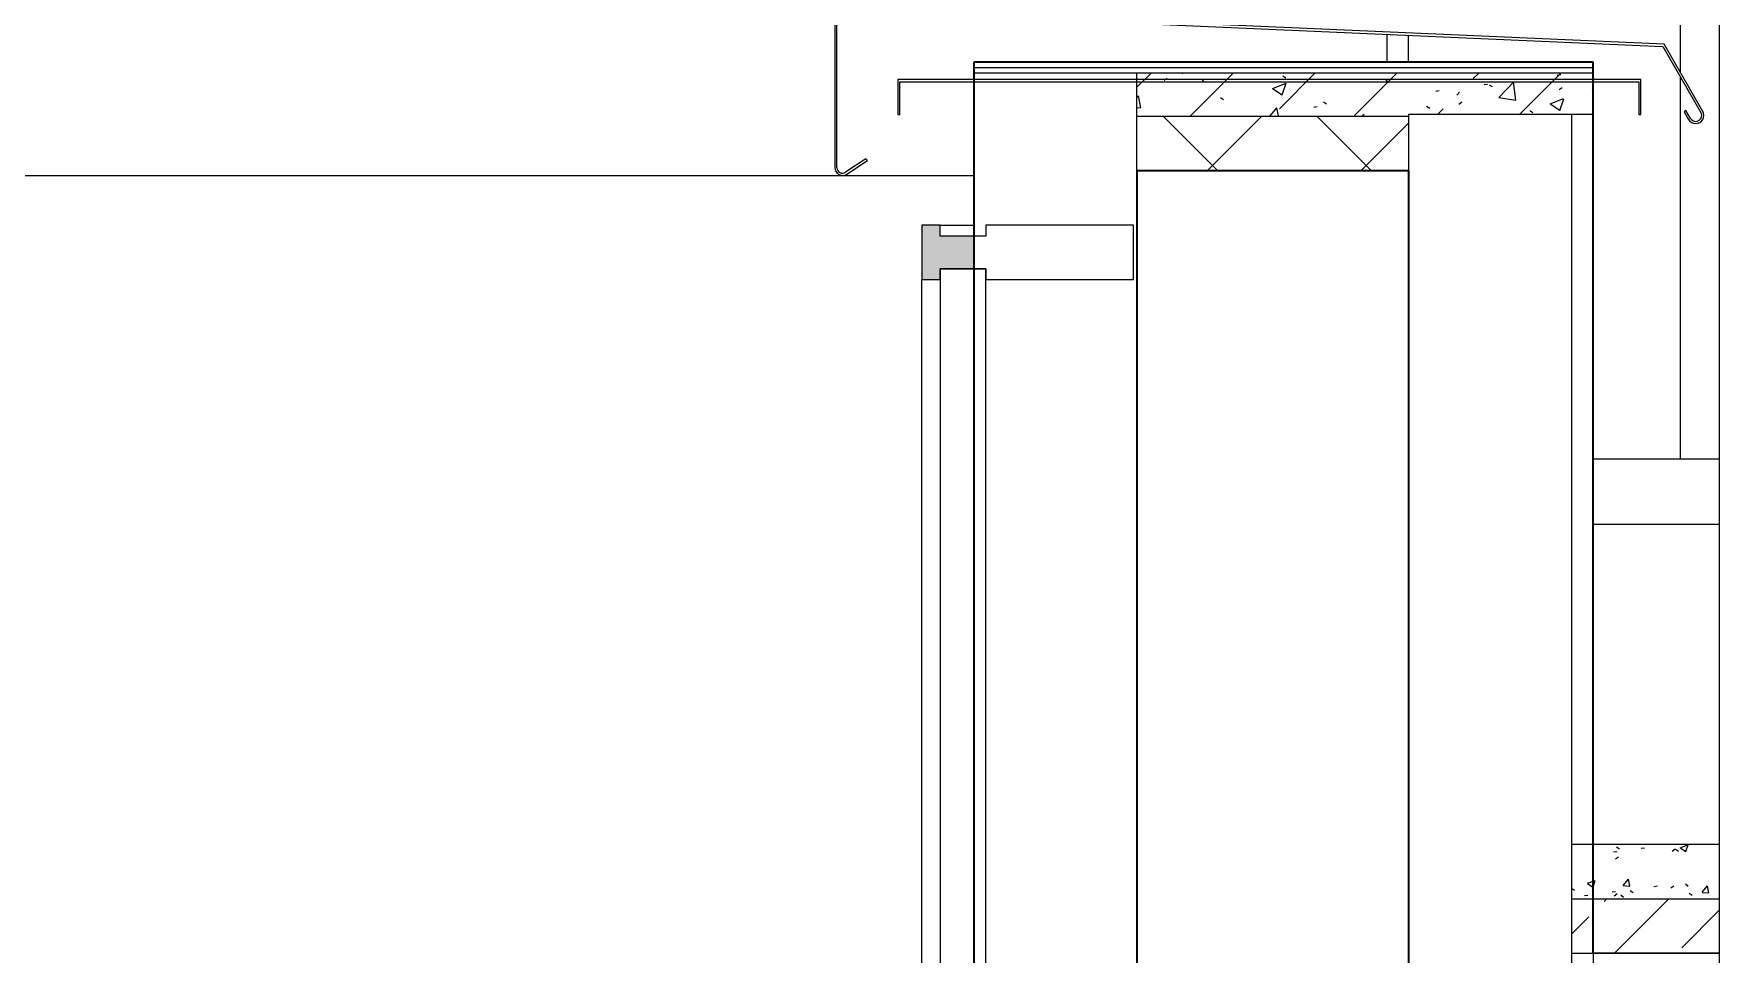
# Model space of a CAD drawing. Header units: millimetres. Extents: x -2128 to 116635, y -18248 to 18481.
# Drawn here: x 114170 to 115721, y 13059 to 13906 of the extents above; entities that cross this region are included whole.
import ezdxf

# ---------------------------------------------------------------- set-up
doc = ezdxf.new("R2010")
doc.units = ezdxf.units.MM
for name, color, linetype, lineweight in [('A-DETL-GENF', 7, 'Continuous', 9), ('A-FLOR', 7, 'Continuous', 9), ('A-FLOR-1', 7, 'Continuous', 35), ('A-FLOR-MCUT', 7, 'Continuous', 5), ('A-FLOR-PATT-1', 7, 'Continuous', 5), ('A-GENM', 7, 'Continuous', 9), ('A-GENM-1', 7, 'Continuous', 25), ('A-GLAZ-1', 7, 'Continuous', 5), ('A-GLAZ-CURT-1', 7, 'Continuous', 5), ('A-GLAZ-CWMG', 7, 'Continuous', 9), ('A-GLAZ-CWMG-1', 7, 'Continuous', 25), ('A-ROOF', 7, 'Continuous', 9), ('A-ROOF-1', 7, 'Continuous', 25), ('A-ROOF-PATT-1', 7, 'Continuous', 5), ('A-WALL', 7, 'Continuous', 5), ('A-WALL-1', 7, 'Continuous', 35), ('I-WALL-1', 7, 'Continuous', 35)]:
    doc.layers.add(name, color=color, linetype=linetype, lineweight=lineweight)

# ---------------------------------------------------------------- blocks, each defined once
blk = doc.blocks.new('парапет - парапет-18575254-АР2_Фасад в А-Г копия 1')
at = {"layer": 'A-GENM'}
for p, q in [((10630, 13905.7), (10630, 13880)), ((3249, 13775.9), (10250, 13775.9))]:
    blk.add_line(p, q, dxfattribs=at)
blk = doc.blocks.new('парапет4 - парапет-20644611-АР2_Фасад в А-Г копия 1')
at = {"layer": 'A-GENM-1'}
for p, q in [((10885.3, 13896.5), (10121.9, 13930)), ((10121.9, 13930), (10121.9, 13783)), ((10123.9, 13783), (10123.9, 13927.9)), ((10123.9, 13927.9), (10884.1, 13894.5)), ((10884.1, 13894.5), (10919.2, 13833.8)), ((10920.9, 13834.8), (10885.3, 13896.5)), ((10863.9, 13864), (10179.9, 13864)), ((10179.9, 13864), (10179.9, 13832)), ((10181.9, 13832), (10181.9, 13862)), ((10181.9, 13862), (10861.9, 13862)), ((10861.9, 13862), (10861.9, 13832)), ((10863.9, 13832), (10863.9, 13864)), ((10179.9, 13832), (10181.9, 13832)), ((10861.9, 13832), (10863.9, 13832)), ((10905.4, 13835.7), (10903.9, 13834.3)), ((10903.9, 13834.3), (10907.9, 13827.3)), ((10909.7, 13828.3), (10905.4, 13835.7)), ((10150.6, 13791), (10131.8, 13778.7)), ((10132.9, 13777.1), (10152.1, 13789.5)), ((10152.1, 13789.5), (10150.6, 13791))]:
    blk.add_line(p, q, dxfattribs=at)
for centre, radius, start, end in [((10914.4, 13831.1), 7.5, 210, 30), ((10914.4, 13831.1), 5.5, 210, 30), ((10129, 13783), 7.12, 180, 303), ((10129, 13783), 5.12, 180, 303)]:
    blk.add_arc(centre, radius, start, end, dxfattribs=at)
blk = doc.blocks.new('Прямоугольный импост - Рядовой 50х195-39561558-АР2_Фасад в А-Г копия 1')
at = {"layer": 'A-GLAZ-CWMG'}
for p, q in [((10219, 13730), (10250, 13730)), ((10202, 11425), (10202, 13680))]:
    blk.add_line(p, q, dxfattribs=at)
blk = doc.blocks.new('Прямоугольный импост - Рядовой 50х195-39561512-АР2_Фасад в А-Г копия 1')
at = {"layer": 'A-GLAZ-CWMG'}
blk.add_hatch(color=256, dxfattribs=at).paths.add_polyline_path([(10219, 13680), (10219, 13690), (10250, 13690), (10250, 13720), (10219, 13720), (10219, 13730), (10202, 13730), (10202, 13680)], flags=0)
at = {"layer": 'A-GLAZ-CWMG-1'}
for p, q in [((10219, 13730), (10202, 13730)), ((10202, 13730), (10202, 13680)), ((10219, 13720), (10219, 13730)), ((10261, 13720), (10219, 13720)), ((10397, 13730), (10261, 13730)), ((10261, 13730), (10261, 13720)), ((10397, 13680), (10397, 13730)), ((10219, 13680), (10219, 13690)), ((10219, 13690), (10261, 13690)), ((10261, 13690), (10261, 13680)), ((10202, 13680), (10219, 13680)), ((10261, 13680), (10397, 13680))]:
    blk.add_line(p, q, dxfattribs=at)
blk = doc.blocks.new('PNS_Панель прямоугольная - Нр_Стемалит - 42 мм-39561648-АР2_Фасад в А-Г копия 1')
at = {"layer": 'A-GLAZ-1'}
for p, q in [((10261, 13690), (10219, 13690)), ((10219, 13690), (10219, 11415)), ((10261, 11415), (10261, 13690))]:
    blk.add_line(p, q, dxfattribs=at)
blk = doc.blocks.new('DET_L_Линия разрыва - М100-35794277-АР2_Фасад в А-Г копия 1')
at = {"layer": 'A-DETL-GENF'}
blk.add_line((10936.1, 17334.2), (10936.1, 8070), dxfattribs=at)

msp = doc.modelspace()

# ---------------------------------------------------------------- hatches: boundary and pattern name
at = {"layer": 'A-FLOR-PATT-1'}
h = msp.add_hatch(dxfattribs=at)
h.set_pattern_fill('FP_90', color=256, style=0, pattern_type=2)
h.set_pattern_definition([(45, (108537.23, 4946), (-75.4342, 75.4342), [106.68, -17.78, 3.556, -17.78]), (45, (108537.23, 5021.39), (-75.4342, 75.4342), []), (50, (108537.23, 4946), (127.5292, -11.1576), [13.335, -146.685]), (355, (108537.23, 4946), (-24.6697, 133.74), [10.668, -117.348]), (100.451, (108547.85, 4945.07), (102.8597, 122.5818), [11.333, -124.663]), (46.184, (108537.23, 4981.56), (189.7552, -29.4304), [20.003, -220.028]), (96.636, (108553.04, 4979.1), (166.1822, 173.1996), [17, -186.995]), (351.184, (108537.23, 4981.56), (166.184, 173.1976), [16.002, -176.022]), (21, (108555.01, 4972.67), (106.1303, -71.586), [13.335, -146.685]), (326, (108555.01, 4972.67), (43.2619, 128.9318), [10.668, -117.348]), (71.451, (108563.85, 4966.7), (149.392, 57.345), [11.333, -124.663]), (37.5, (108537.227, 4946), (2.16223, 59.18836), [3.353, -112.573, 3.353, -115.773, -117.792]), (37.5, (108537.227, 4946), (2.16223, 59.18836), [-235.052, 3.353, -114.44]), (7.5, (108537.23, 4946), (46.77386, 70.12615), [3.353, -64.567, 3.353, -109.906, -44.895]), (7.5, (108537.23, 4946), (46.77386, 70.12615), [-181.178, 3.353, -41.542]), (327.5, (108497.58, 4946), (94.91367, -4.0101), [3.353, -41.097, 3.353, -135.331, -184.023]), (327.5, (108497.58, 4946), (94.91367, -4.0101), [-183.134, 3.353, -180.67]), (317.5, (108479.8, 4946), (103.6906, 17.7988), [3.353, -54.432, 3.353, -88.748, -130.683]), (317.5, (108479.8, 4946), (103.6906, 17.7988), [-149.885, 3.353, -127.33])])
h.paths.add_polyline_path([(115185.2, 13830), (115435.2, 13831.1), (115435.2, 13832.2), (115605.2, 13832.2), (115605.2, 13862), (115600.9, 13862), (115602, 13864), (115605.2, 13864), (115605.2, 13870), (115185.2, 13870), (115185.2, 13841.4)], flags=0)
h = msp.add_hatch(dxfattribs=at)
h.set_pattern_fill('FP_87', color=256, style=0, pattern_type=2)
h.set_pattern_definition([(45, (108537.23, 4946), (-70.7107, 70.7107), []), (135, (108537.23, 4946), (-70.7107, -70.7107), [])])
h.paths.add_polyline_path([(115185.2, 13780), (115435.2, 13780), (115435.2, 13830), (115185.2, 13830), (115185.2, 13783)], flags=0)
at = {"layer": 'A-ROOF-PATT-1'}
h = msp.add_hatch(dxfattribs=at)
h.set_pattern_fill('FP_92', color=256, style=0, pattern_type=2)
h.set_pattern_definition([(50, (108537.23, 4946), (72.87376, -6.37607), [7.62, -83.82]), (355, (108537.23, 4946), (-14.097, 76.42244), [6.096, -67.056]), (100.451, (108543.3, 4945.47), (58.77696, 70.04687), [6.476, -71.236]), (46.184, (108537.23, 4966.32), (108.4314, -16.81745), [11.43, -125.73]), (96.636, (108546.26, 4964.92), (94.961, 98.9709), [9.714, -106.854]), (351.184, (108537.23, 4966.32), (94.9623, 98.9702), [9.144, -100.584]), (21, (108547.39, 4961.24), (60.64565, -40.90654), [7.62, -83.82]), (326, (108547.39, 4961.24), (24.72083, 73.67493), [6.096, -67.056]), (71.451, (108552.44, 4957.83), (85.3669, 32.76874), [6.476, -71.236]), (37.5, (108537.227, 4946), (1.235525, 33.82243), [3.353, -62.89, 3.353, -64.719, -67.31]), (37.5, (108537.227, 4946), (1.235525, 33.82243), [-134.315, 3.353, -63.957]), (7.5, (108537.227, 4946), (26.72815, 40.07255), [3.353, -35.458, 3.353, -61.366, -25.654]), (7.5, (108537.227, 4946), (26.72815, 40.07255), [-103.53, 3.353, -22.301]), (327.5, (108514.57, 4946), (54.23632, -2.29212), [3.353, -22.047, 3.353, -75.895, -105.156]), (327.5, (108514.57, 4946), (54.23632, -2.29212), [-104.648, 3.353, -101.803]), (317.5, (108504.41, 4946), (59.25158, 10.17014), [3.353, -29.667, 3.353, -49.276, -74.676]), (317.5, (108504.41, 4946), (59.25158, 10.17014), [-85.649, 3.353, -71.323])])
h.paths.add_polyline_path([(115585.2, 13110), (115721.3, 13110), (115721.3, 13160), (115585.2, 13160)], flags=0)
h = msp.add_hatch(dxfattribs=at)
h.set_pattern_fill('FP_93', color=256, style=0, pattern_type=2)
h.set_pattern_definition([(45, (108537.227, 4946), (21.38362, 78.40895), [100.806, -20.161, 3.353, -16.808])])
h.paths.add_polyline_path([(115605.2, 13060), (115721.3, 13060), (115721.3, 13110), (115585.2, 13110), (115585.2, 13060)], flags=0)

# ---------------------------------------------------------------- linework, layer by layer
at = {"layer": 'A-FLOR'}
for p, q in [((115605.2, 13515), (115721.3, 13515)), ((115605.2, 13455), (115721.3, 13455))]:
    msp.add_line(p, q, dxfattribs=at)
at = {"layer": 'A-FLOR-1'}
for p, q in [((115605.2, 13880), (115035.2, 13880)), ((115035.2, 13880), (115035.2, 13870)), ((115605.2, 13832.2), (115605.2, 13880))]:
    msp.add_line(p, q, dxfattribs=at)
at = {"layer": 'A-FLOR-MCUT'}
for p, q in [((115605.2, 13875), (115035.2, 13875)), ((115605.2, 13870), (115035.2, 13870)), ((115435.2, 13830), (115185.2, 13830)), ((115435.2, 13832.2), (115605.2, 13832.2))]:
    msp.add_line(p, q, dxfattribs=at)
at = {"layer": 'A-ROOF'}
for p, q in [((115721.3, 13160), (115585.2, 13160)), ((115585.2, 13160), (115585.2, 13060)), ((115585.2, 13060), (115721.3, 13060)), ((115721.3, 13060.1), (115605.2, 13060.1))]:
    msp.add_line(p, q, dxfattribs=at)
at = {"layer": 'A-ROOF-1'}
for p, q in [((115585.2, 13110), (115721.3, 13110)), ((115605.2, 13060.1), (115605.2, 12988))]:
    msp.add_line(p, q, dxfattribs=at)
at = {"layer": 'A-WALL'}
for p, q in [((115685.2, 15530), (115685.2, 13871)), ((115435.2, 13880), (115435.2, 13904.8)), ((115185.2, 13780), (115185.2, 13870)), ((115685.2, 13867), (115685.2, 13515)), ((115435.2, 13832.2), (115435.2, 13780)), ((115585.2, 13832.2), (115585.2, 12988)), ((115605.2, 13832.2), (115605.2, 13832.2))]:
    msp.add_line(p, q, dxfattribs=at)
at = {"layer": 'A-WALL-1'}
msp.add_line((115035.2, 13870), (115035.2, 13780), dxfattribs=at)
at = {"layer": 'I-WALL-1'}
for p, q in [((115605.2, 13060.1), (115605.2, 13832.2)), ((115035.2, 13780), (115035.2, 11400)), ((115435.2, 13780), (115185.2, 13780)), ((115185.2, 13780), (115185.2, 12520)), ((115435.2, 13780), (115435.2, 12520))]:
    msp.add_line(p, q, dxfattribs=at)

# ---------------------------------------------------------------- block references
at = {"layer": 'A-DETL-GENF'}
msp.add_blockref('DET_L_Линия разрыва - М100-35794277-АР2_Фасад в А-Г копия 1', (104785.2, 0), dxfattribs=at)
at = {"layer": 'A-GENM'}
for name in ['парапет - парапет-18575254-АР2_Фасад в А-Г копия 1', 'парапет4 - парапет-20644611-АР2_Фасад в А-Г копия 1']:
    msp.add_blockref(name, (104785.2, 0), dxfattribs=at)
at = {"layer": 'A-GLAZ-CURT-1'}
msp.add_blockref('PNS_Панель прямоугольная - Нр_Стемалит - 42 мм-39561648-АР2_Фасад в А-Г копия 1', (104785.2, 0), dxfattribs=at)
at = {"layer": 'A-GLAZ-CWMG'}
for name in ['Прямоугольный импост - Рядовой 50х195-39561558-АР2_Фасад в А-Г копия 1', 'Прямоугольный импост - Рядовой 50х195-39561512-АР2_Фасад в А-Г копия 1']:
    msp.add_blockref(name, (104785.2, 0), dxfattribs=at)

doc.saveas('drawing.dxf')
